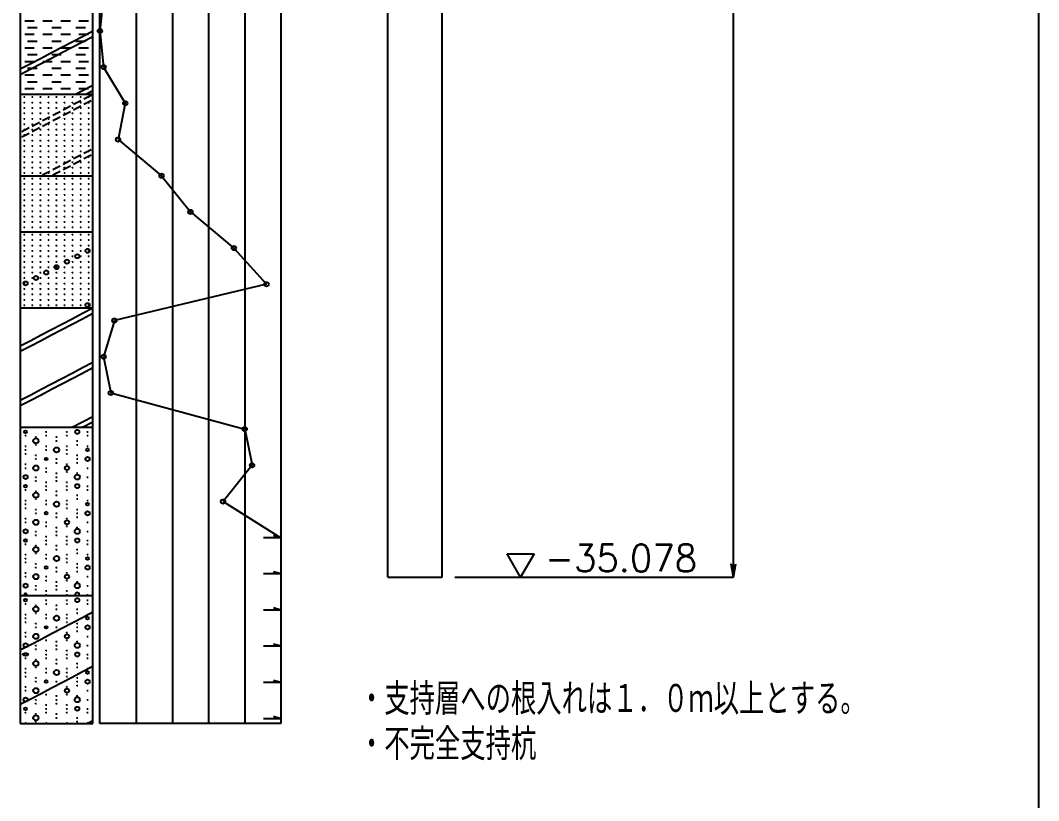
# Model space of a CAD drawing. Extents: x -39050 to 40050, y -28401 to 28401.
# Drawn here: x 28799 to 40050, y -2439 to 6183 of the extents above; entities that cross this region are included whole.
import ezdxf
from ezdxf.enums import TextEntityAlignment as Align

# ---------------------------------------------------------------- set-up
doc = ezdxf.new("R2010")
doc.units = 0
doc.header["$LTSCALE"] = 0.2
doc.header["$MEASUREMENT"] = 0
doc.header["$PDSIZE"] = 1
for name, color, linetype in [('LAYER0003', 7, 'Continuous'), ('LAYER0015', 7, 'Continuous'), ('LAYER0048', 7, 'Continuous'), ('LAYER0051', 7, 'Continuous'), ('LAYER0052', 7, 'Continuous')]:
    doc.layers.add(name, color=color, linetype=linetype)
doc.styles.get("Standard").update_dxf_attribs({"font": 'romans.shx', "width": 0.8, "bigfont": 'bigfont.shx'})

# ---------------------------------------------------------------- blocks, each defined once
blk = doc.blocks.new('GROUP_1')
at = {"layer": 'LAYER0015', "color": 1, "linetype": 'Continuous'}
blk.add_line((40050, 27700), (40050, -27700), dxfattribs=at)
blk = doc.blocks.new('_OPEN30')
at = {"layer": 'LAYER0003', "color": 0, "linetype": 'Continuous'}
for q in [(-0.966, 0.259), (-0.966, -0.259)]:
    blk.add_line((0, 0), q, dxfattribs=at)

msp = doc.modelspace()

# ---------------------------------------------------------------- linework, layer by layer
at = {"layer": 'LAYER0048', "color": 7, "linetype": 'Continuous'}
for p, q in [((32859, 31), (32859, 13831)), ((33459, 31), (33459, 13831)), ((32859, 31), (33459, 31))]:
    msp.add_line(p, q, dxfattribs=at)
at = {"layer": 'LAYER0051', "color": 2, "linetype": 'Continuous'}
for p, q in [((36679, 31), (36679, 13831)), ((33599, 31), (36679, 31))]:
    msp.add_line(p, q, dxfattribs=at)
at = {"layer": 'LAYER0052', "color": 4, "linetype": 'Continuous'}
for p, q in [((28799, 14986), (28799, -1586)), ((29599, -1586), (29599, 14986)), ((29679, -1586), (29679, 14986)), ((31679, 14986), (31679, -1586)), ((28799, -1586), (29599, -1586)), ((31679, -1586), (29679, -1586))]:
    msp.add_line(p, q, dxfattribs=at)
at = {"layer": 'LAYER0052', "color": 2, "linetype": 'Continuous'}
for p, q in [((30079, 14986), (30079, -1586)), ((30479, 14986), (30479, -1586)), ((30879, 14986), (30879, -1586)), ((31279, 14986), (31279, -1586)), ((34179, 288), (34476, 288)), ((34327, 31), (34179, 288)), ((34476, 288), (34327, 31))]:
    msp.add_line(p, q, dxfattribs=at)
at = {"layer": 'LAYER0052', "color": 6, "linetype": 'Continuous'}
for p, q in [((29719, 6466), (29679, 6066)), ((29679, 6066), (29719, 5666)), ((29719, 5666), (29959, 5266)), ((29959, 5266), (29879, 4866)), ((29879, 4866), (30359, 4466)), ((30359, 4466), (30679, 4066)), ((30679, 4066), (31159, 3666)), ((31159, 3666), (31519, 3266)), ((31519, 3266), (29839, 2866)), ((29839, 2866), (29719, 2466)), ((29719, 2466), (29799, 2066)), ((29799, 2066), (31279, 1666)), ((31279, 1666), (31359, 1266)), ((31359, 1266), (31039, 866)), ((31039, 866), (31679, 466)), ((31679, 466), (31487, 466)), ((31679, 466), (31596, 490)), ((31679, 66), (31487, 66)), ((31679, 66), (31596, 90)), ((31679, -334), (31487, -334)), ((31679, -334), (31596, -310)), ((31679, -734), (31487, -734)), ((31679, -734), (31596, -710)), ((31679, -1134), (31596, -1110)), ((31679, -1134), (31487, -1134)), ((31679, -1534), (31487, -1534)), ((31679, -1534), (31596, -1510))]:
    msp.add_line(p, q, dxfattribs=at)
at = {"layer": 'LAYER0052', "color": 7, "linetype": 'Continuous'}
for p, q in [((28847, 6179), (28952, 6179)), ((28880, 6104), (28985, 6104)), ((29047, 6179), (29152, 6179)), ((29147, 6104), (29252, 6104)), ((29247, 6179), (29352, 6179)), ((29414, 6104), (29519, 6104)), ((29447, 6179), (29552, 6179)), ((28847, 6029), (28952, 6029)), ((29047, 6029), (29152, 6029)), ((29247, 6029), (29352, 6029)), ((29371, 5946), (29485, 6006)), ((29447, 6029), (29552, 6029)), ((29485, 6006), (29599, 6066)), ((29485, 5946), (29599, 6006)), ((28847, 5879), (28952, 5879)), ((28880, 5954), (28985, 5954)), ((29047, 5879), (29152, 5879)), ((29142, 5826), (29257, 5886)), ((29147, 5954), (29252, 5954)), ((29247, 5879), (29352, 5879)), ((29257, 5886), (29371, 5946)), ((29257, 5826), (29371, 5886)), ((29371, 5886), (29485, 5946)), ((29414, 5954), (29519, 5954)), ((29447, 5879), (29552, 5879)), ((28880, 5804), (28985, 5804)), ((28914, 5706), (29028, 5766)), ((29028, 5766), (29142, 5826)), ((29028, 5706), (29142, 5766)), ((29142, 5766), (29257, 5826)), ((29147, 5804), (29252, 5804)), ((29414, 5804), (29519, 5804)), ((28799, 5646), (28914, 5706)), ((28799, 5586), (28914, 5646)), ((28847, 5729), (28952, 5729)), ((28880, 5654), (28985, 5654)), ((28914, 5646), (29028, 5706)), ((29047, 5729), (29152, 5729)), ((29147, 5654), (29252, 5654)), ((29247, 5729), (29352, 5729)), ((29414, 5654), (29519, 5654)), ((29447, 5729), (29552, 5729)), ((28847, 5579), (28952, 5579)), ((29047, 5579), (29152, 5579)), ((29247, 5579), (29352, 5579)), ((29447, 5579), (29552, 5579)), ((28847, 5429), (28952, 5429)), ((28880, 5504), (28985, 5504)), ((29047, 5429), (29152, 5429)), ((29147, 5504), (29252, 5504)), ((29247, 5429), (29352, 5429)), ((29409, 5366), (29485, 5406)), ((29414, 5504), (29519, 5504)), ((29447, 5429), (29552, 5429)), ((29485, 5406), (29599, 5466)), ((29523, 5366), (29599, 5406)), ((28799, 5366), (29599, 5366)), ((28838, 5336), (28850, 5336)), ((28844, 5333), (28844, 5339)), ((28927, 5336), (28939, 5336)), ((28933, 5333), (28933, 5339)), ((29016, 5336), (29028, 5336)), ((29022, 5333), (29022, 5339)), ((29105, 5336), (29117, 5336)), ((29111, 5333), (29111, 5339)), ((29193, 5336), (29205, 5336)), ((29199, 5333), (29199, 5339)), ((29282, 5336), (29294, 5336)), ((29288, 5333), (29288, 5339)), ((29371, 5336), (29383, 5336)), ((29377, 5333), (29377, 5339)), ((29388, 5255), (29468, 5297)), ((29460, 5336), (29472, 5336)), ((29466, 5333), (29466, 5339)), ((29502, 5315), (29582, 5357)), ((29502, 5255), (29582, 5297)), ((29549, 5336), (29561, 5336)), ((29555, 5333), (29555, 5339)), ((28838, 5276), (28850, 5276)), ((28838, 5216), (28850, 5216)), ((28844, 5273), (28844, 5279)), ((28844, 5213), (28844, 5219)), ((28927, 5276), (28939, 5276)), ((28927, 5216), (28939, 5216)), ((28933, 5273), (28933, 5279)), ((28933, 5213), (28933, 5219)), ((29016, 5276), (29028, 5276)), ((29016, 5216), (29028, 5216)), ((29022, 5273), (29022, 5279)), ((29022, 5213), (29022, 5219)), ((29105, 5276), (29117, 5276)), ((29105, 5216), (29117, 5216)), ((29111, 5273), (29111, 5279)), ((29111, 5213), (29111, 5219)), ((29159, 5135), (29239, 5177)), ((29193, 5276), (29205, 5276)), ((29193, 5216), (29205, 5216)), ((29199, 5273), (29199, 5279)), ((29199, 5213), (29199, 5219)), ((29274, 5195), (29354, 5237)), ((29274, 5135), (29354, 5177)), ((29282, 5276), (29294, 5276)), ((29282, 5216), (29294, 5216)), ((29288, 5273), (29288, 5279)), ((29288, 5213), (29288, 5219)), ((29371, 5276), (29383, 5276)), ((29371, 5216), (29383, 5216)), ((29377, 5273), (29377, 5279)), ((29377, 5213), (29377, 5219)), ((29388, 5195), (29468, 5237)), ((29460, 5276), (29472, 5276)), ((29460, 5216), (29472, 5216)), ((29466, 5273), (29466, 5279)), ((29466, 5213), (29466, 5219)), ((29549, 5276), (29561, 5276)), ((29549, 5216), (29561, 5216)), ((29555, 5273), (29555, 5279)), ((29555, 5213), (29555, 5219)), ((28838, 5156), (28850, 5156)), ((28838, 5096), (28850, 5096)), ((28844, 5153), (28844, 5159)), ((28844, 5093), (28844, 5099)), ((28927, 5156), (28939, 5156)), ((28927, 5096), (28939, 5096)), ((28933, 5153), (28933, 5159)), ((28933, 5093), (28933, 5099)), ((29016, 5156), (29028, 5156)), ((29016, 5096), (29028, 5096)), ((29022, 5153), (29022, 5159)), ((29022, 5093), (29022, 5099)), ((29045, 5075), (29125, 5117)), ((29105, 5156), (29117, 5156)), ((29105, 5096), (29117, 5096)), ((29111, 5153), (29111, 5159)), ((29111, 5093), (29111, 5099)), ((29159, 5075), (29239, 5117)), ((29193, 5156), (29205, 5156)), ((29193, 5096), (29205, 5096)), ((29199, 5153), (29199, 5159)), ((29199, 5093), (29199, 5099)), ((29282, 5156), (29294, 5156)), ((29282, 5096), (29294, 5096)), ((29288, 5153), (29288, 5159)), ((29288, 5093), (29288, 5099)), ((29371, 5156), (29383, 5156)), ((29371, 5096), (29383, 5096)), ((29377, 5153), (29377, 5159)), ((29377, 5093), (29377, 5099)), ((29460, 5156), (29472, 5156)), ((29460, 5096), (29472, 5096)), ((29466, 5153), (29466, 5159)), ((29466, 5093), (29466, 5099)), ((29549, 5156), (29561, 5156)), ((29549, 5096), (29561, 5096)), ((29555, 5153), (29555, 5159)), ((29555, 5093), (29555, 5099)), ((28817, 4955), (28897, 4997)), ((28838, 5036), (28850, 5036)), ((28838, 4976), (28850, 4976)), ((28844, 5033), (28844, 5039)), ((28844, 4973), (28844, 4979)), ((28927, 5036), (28939, 5036)), ((28927, 4976), (28939, 4976)), ((28931, 5015), (29011, 5057)), ((28931, 4955), (29011, 4997)), ((28933, 5033), (28933, 5039)), ((28933, 4973), (28933, 4979)), ((29016, 5036), (29028, 5036)), ((29016, 4976), (29028, 4976)), ((29022, 5033), (29022, 5039)), ((29022, 4973), (29022, 4979)), ((29045, 5015), (29125, 5057)), ((29105, 5036), (29117, 5036)), ((29105, 4976), (29117, 4976)), ((29111, 5033), (29111, 5039)), ((29111, 4973), (29111, 4979)), ((29193, 5036), (29205, 5036)), ((29193, 4976), (29205, 4976)), ((29199, 5033), (29199, 5039)), ((29199, 4973), (29199, 4979)), ((29282, 5036), (29294, 5036)), ((29282, 4976), (29294, 4976)), ((29288, 5033), (29288, 5039)), ((29288, 4973), (29288, 4979)), ((29371, 5036), (29383, 5036)), ((29371, 4976), (29383, 4976)), ((29377, 5033), (29377, 5039)), ((29377, 4973), (29377, 4979)), ((29460, 5036), (29472, 5036)), ((29460, 4976), (29472, 4976)), ((29466, 5033), (29466, 5039)), ((29466, 4973), (29466, 4979)), ((29549, 5036), (29561, 5036)), ((29549, 4976), (29561, 4976)), ((29555, 5033), (29555, 5039)), ((29555, 4973), (29555, 4979)), ((28817, 4895), (28897, 4937)), ((28838, 4916), (28850, 4916)), ((28838, 4856), (28850, 4856)), ((28844, 4913), (28844, 4919)), ((28844, 4853), (28844, 4859)), ((28927, 4916), (28939, 4916)), ((28927, 4856), (28939, 4856)), ((28933, 4913), (28933, 4919)), ((28933, 4853), (28933, 4859)), ((29016, 4916), (29028, 4916)), ((29016, 4856), (29028, 4856)), ((29022, 4913), (29022, 4919)), ((29022, 4853), (29022, 4859)), ((29105, 4916), (29117, 4916)), ((29105, 4856), (29117, 4856)), ((29111, 4913), (29111, 4919)), ((29111, 4853), (29111, 4859)), ((29193, 4916), (29205, 4916)), ((29193, 4856), (29205, 4856)), ((29199, 4913), (29199, 4919)), ((29199, 4853), (29199, 4859)), ((29282, 4916), (29294, 4916)), ((29282, 4856), (29294, 4856)), ((29288, 4913), (29288, 4919)), ((29288, 4853), (29288, 4859)), ((29371, 4916), (29383, 4916)), ((29371, 4856), (29383, 4856)), ((29377, 4913), (29377, 4919)), ((29377, 4853), (29377, 4859)), ((29460, 4916), (29472, 4916)), ((29460, 4856), (29472, 4856)), ((29466, 4913), (29466, 4919)), ((29466, 4853), (29466, 4859)), ((29549, 4916), (29561, 4916)), ((29549, 4856), (29561, 4856)), ((29555, 4913), (29555, 4919)), ((29555, 4853), (29555, 4859)), ((28838, 4796), (28850, 4796)), ((28838, 4736), (28850, 4736)), ((28844, 4793), (28844, 4799)), ((28844, 4733), (28844, 4739)), ((28927, 4796), (28939, 4796)), ((28927, 4736), (28939, 4736)), ((28933, 4793), (28933, 4799)), ((28933, 4733), (28933, 4739)), ((29016, 4796), (29028, 4796)), ((29016, 4736), (29028, 4736)), ((29022, 4793), (29022, 4799)), ((29022, 4733), (29022, 4739)), ((29105, 4796), (29117, 4796)), ((29105, 4736), (29117, 4736)), ((29111, 4793), (29111, 4799)), ((29111, 4733), (29111, 4739)), ((29193, 4796), (29205, 4796)), ((29193, 4736), (29205, 4736)), ((29199, 4793), (29199, 4799)), ((29199, 4733), (29199, 4739)), ((29282, 4796), (29294, 4796)), ((29282, 4736), (29294, 4736)), ((29288, 4793), (29288, 4799)), ((29288, 4733), (29288, 4739)), ((29371, 4796), (29383, 4796)), ((29371, 4736), (29383, 4736)), ((29377, 4793), (29377, 4799)), ((29377, 4733), (29377, 4739)), ((29460, 4796), (29472, 4796)), ((29460, 4736), (29472, 4736)), ((29466, 4793), (29466, 4799)), ((29466, 4733), (29466, 4739)), ((29502, 4715), (29582, 4757)), ((29549, 4796), (29561, 4796)), ((29549, 4736), (29561, 4736)), ((29555, 4793), (29555, 4799)), ((29555, 4733), (29555, 4739)), ((28838, 4676), (28850, 4676)), ((28838, 4616), (28850, 4616)), ((28844, 4673), (28844, 4679)), ((28844, 4613), (28844, 4619)), ((28927, 4676), (28939, 4676)), ((28927, 4616), (28939, 4616)), ((28933, 4673), (28933, 4679)), ((28933, 4613), (28933, 4619)), ((29016, 4676), (29028, 4676)), ((29016, 4616), (29028, 4616)), ((29022, 4673), (29022, 4679)), ((29022, 4613), (29022, 4619)), ((29105, 4676), (29117, 4676)), ((29105, 4616), (29117, 4616)), ((29111, 4673), (29111, 4679)), ((29111, 4613), (29111, 4619)), ((29193, 4676), (29205, 4676)), ((29193, 4616), (29205, 4616)), ((29199, 4673), (29199, 4679)), ((29199, 4613), (29199, 4619)), ((29274, 4595), (29354, 4637)), ((29282, 4676), (29294, 4676)), ((29282, 4616), (29294, 4616)), ((29288, 4673), (29288, 4679)), ((29288, 4613), (29288, 4619)), ((29371, 4676), (29383, 4676)), ((29371, 4616), (29383, 4616)), ((29377, 4673), (29377, 4679)), ((29377, 4613), (29377, 4619)), ((29388, 4655), (29468, 4697)), ((29388, 4595), (29468, 4637)), ((29460, 4676), (29472, 4676)), ((29460, 4616), (29472, 4616)), ((29466, 4673), (29466, 4679)), ((29466, 4613), (29466, 4619)), ((29502, 4655), (29582, 4697)), ((29549, 4676), (29561, 4676)), ((29549, 4616), (29561, 4616)), ((29555, 4673), (29555, 4679)), ((29555, 4613), (29555, 4619)), ((28838, 4556), (28850, 4556)), ((28844, 4553), (28844, 4559)), ((28927, 4556), (28939, 4556)), ((28933, 4553), (28933, 4559)), ((29016, 4556), (29028, 4556)), ((29022, 4553), (29022, 4559)), ((29045, 4475), (29125, 4517)), ((29105, 4556), (29117, 4556)), ((29111, 4553), (29111, 4559)), ((29159, 4535), (29239, 4577)), ((29159, 4475), (29239, 4517)), ((29193, 4556), (29205, 4556)), ((29199, 4553), (29199, 4559)), ((29274, 4535), (29354, 4577)), ((29282, 4556), (29294, 4556)), ((29288, 4553), (29288, 4559)), ((29371, 4556), (29383, 4556)), ((29377, 4553), (29377, 4559)), ((29460, 4556), (29472, 4556)), ((29466, 4553), (29466, 4559)), ((29549, 4556), (29561, 4556)), ((29555, 4553), (29555, 4559)), ((28799, 4466), (29599, 4466)), ((28838, 4496), (28850, 4496)), ((28838, 4436), (28850, 4436)), ((28844, 4493), (28844, 4499)), ((28844, 4433), (28844, 4439)), ((28927, 4496), (28939, 4496)), ((28927, 4436), (28939, 4436)), ((28933, 4493), (28933, 4499)), ((28933, 4433), (28933, 4439)), ((29016, 4496), (29028, 4496)), ((29016, 4436), (29028, 4436)), ((29022, 4493), (29022, 4499)), ((29022, 4433), (29022, 4439)), ((29105, 4496), (29117, 4496)), ((29105, 4436), (29117, 4436)), ((29111, 4493), (29111, 4499)), ((29111, 4433), (29111, 4439)), ((29193, 4496), (29205, 4496)), ((29193, 4436), (29205, 4436)), ((29199, 4493), (29199, 4499)), ((29199, 4433), (29199, 4439)), ((29282, 4496), (29294, 4496)), ((29282, 4436), (29294, 4436)), ((29288, 4493), (29288, 4499)), ((29288, 4433), (29288, 4439)), ((29371, 4496), (29383, 4496)), ((29371, 4436), (29383, 4436)), ((29377, 4493), (29377, 4499)), ((29377, 4433), (29377, 4439)), ((29460, 4496), (29472, 4496)), ((29460, 4436), (29472, 4436)), ((29466, 4493), (29466, 4499)), ((29466, 4433), (29466, 4439)), ((29549, 4496), (29561, 4496)), ((29549, 4436), (29561, 4436)), ((29555, 4493), (29555, 4499)), ((29555, 4433), (29555, 4439)), ((28838, 4376), (28850, 4376)), ((28838, 4316), (28850, 4316)), ((28844, 4373), (28844, 4379)), ((28844, 4313), (28844, 4319)), ((28927, 4376), (28939, 4376)), ((28927, 4316), (28939, 4316)), ((28933, 4373), (28933, 4379)), ((28933, 4313), (28933, 4319)), ((29016, 4376), (29028, 4376)), ((29016, 4316), (29028, 4316)), ((29022, 4373), (29022, 4379)), ((29022, 4313), (29022, 4319)), ((29105, 4376), (29117, 4376)), ((29105, 4316), (29117, 4316)), ((29111, 4373), (29111, 4379)), ((29111, 4313), (29111, 4319)), ((29193, 4376), (29205, 4376)), ((29193, 4316), (29205, 4316)), ((29199, 4373), (29199, 4379)), ((29199, 4313), (29199, 4319)), ((29282, 4376), (29294, 4376)), ((29282, 4316), (29294, 4316)), ((29288, 4373), (29288, 4379)), ((29288, 4313), (29288, 4319)), ((29371, 4376), (29383, 4376)), ((29371, 4316), (29383, 4316)), ((29377, 4373), (29377, 4379)), ((29377, 4313), (29377, 4319)), ((29460, 4376), (29472, 4376)), ((29460, 4316), (29472, 4316)), ((29466, 4373), (29466, 4379)), ((29466, 4313), (29466, 4319)), ((29549, 4376), (29561, 4376)), ((29549, 4316), (29561, 4316)), ((29555, 4373), (29555, 4379)), ((29555, 4313), (29555, 4319)), ((28838, 4256), (28850, 4256)), ((28838, 4196), (28850, 4196)), ((28844, 4253), (28844, 4259)), ((28844, 4193), (28844, 4199)), ((28927, 4256), (28939, 4256)), ((28927, 4196), (28939, 4196)), ((28933, 4253), (28933, 4259)), ((28933, 4193), (28933, 4199)), ((29016, 4256), (29028, 4256)), ((29016, 4196), (29028, 4196)), ((29022, 4253), (29022, 4259)), ((29022, 4193), (29022, 4199)), ((29105, 4256), (29117, 4256)), ((29105, 4196), (29117, 4196)), ((29111, 4253), (29111, 4259)), ((29111, 4193), (29111, 4199)), ((29193, 4256), (29205, 4256)), ((29193, 4196), (29205, 4196)), ((29199, 4253), (29199, 4259)), ((29199, 4193), (29199, 4199)), ((29282, 4256), (29294, 4256)), ((29282, 4196), (29294, 4196)), ((29288, 4253), (29288, 4259)), ((29288, 4193), (29288, 4199)), ((29371, 4256), (29383, 4256)), ((29371, 4196), (29383, 4196)), ((29377, 4253), (29377, 4259)), ((29377, 4193), (29377, 4199)), ((29460, 4256), (29472, 4256)), ((29460, 4196), (29472, 4196)), ((29466, 4253), (29466, 4259)), ((29466, 4193), (29466, 4199)), ((29549, 4256), (29561, 4256)), ((29549, 4196), (29561, 4196)), ((29555, 4253), (29555, 4259)), ((29555, 4193), (29555, 4199)), ((28838, 4136), (28850, 4136)), ((28838, 4076), (28850, 4076)), ((28844, 4133), (28844, 4139)), ((28844, 4073), (28844, 4079)), ((28927, 4136), (28939, 4136)), ((28927, 4076), (28939, 4076)), ((28933, 4133), (28933, 4139)), ((28933, 4073), (28933, 4079)), ((29016, 4136), (29028, 4136)), ((29016, 4076), (29028, 4076)), ((29022, 4133), (29022, 4139)), ((29022, 4073), (29022, 4079)), ((29105, 4136), (29117, 4136)), ((29105, 4076), (29117, 4076)), ((29111, 4133), (29111, 4139)), ((29111, 4073), (29111, 4079)), ((29193, 4136), (29205, 4136)), ((29193, 4076), (29205, 4076)), ((29199, 4133), (29199, 4139)), ((29199, 4073), (29199, 4079)), ((29282, 4136), (29294, 4136)), ((29282, 4076), (29294, 4076)), ((29288, 4133), (29288, 4139)), ((29288, 4073), (29288, 4079)), ((29371, 4136), (29383, 4136)), ((29371, 4076), (29383, 4076)), ((29377, 4133), (29377, 4139)), ((29377, 4073), (29377, 4079)), ((29460, 4136), (29472, 4136)), ((29460, 4076), (29472, 4076)), ((29466, 4133), (29466, 4139)), ((29466, 4073), (29466, 4079)), ((29549, 4136), (29561, 4136)), ((29549, 4076), (29561, 4076)), ((29555, 4133), (29555, 4139)), ((29555, 4073), (29555, 4079)), ((28838, 4016), (28850, 4016)), ((28838, 3956), (28850, 3956)), ((28844, 4013), (28844, 4019)), ((28844, 3953), (28844, 3959)), ((28927, 4016), (28939, 4016)), ((28927, 3956), (28939, 3956)), ((28933, 4013), (28933, 4019)), ((28933, 3953), (28933, 3959)), ((29016, 4016), (29028, 4016)), ((29016, 3956), (29028, 3956)), ((29022, 4013), (29022, 4019)), ((29022, 3953), (29022, 3959)), ((29105, 4016), (29117, 4016)), ((29105, 3956), (29117, 3956)), ((29111, 4013), (29111, 4019)), ((29111, 3953), (29111, 3959)), ((29193, 4016), (29205, 4016)), ((29193, 3956), (29205, 3956)), ((29199, 4013), (29199, 4019)), ((29199, 3953), (29199, 3959)), ((29282, 4016), (29294, 4016)), ((29282, 3956), (29294, 3956)), ((29288, 4013), (29288, 4019)), ((29288, 3953), (29288, 3959)), ((29371, 4016), (29383, 4016)), ((29371, 3956), (29383, 3956)), ((29377, 4013), (29377, 4019)), ((29377, 3953), (29377, 3959)), ((29460, 4016), (29472, 4016)), ((29460, 3956), (29472, 3956)), ((29466, 4013), (29466, 4019)), ((29466, 3953), (29466, 3959)), ((29549, 4016), (29561, 4016)), ((29549, 3956), (29561, 3956)), ((29555, 4013), (29555, 4019)), ((29555, 3953), (29555, 3959)), ((28799, 3846), (29599, 3846)), ((28838, 3896), (28850, 3896)), ((28844, 3893), (28844, 3899)), ((28927, 3896), (28939, 3896)), ((28933, 3893), (28933, 3899)), ((29016, 3896), (29028, 3896)), ((29022, 3893), (29022, 3899)), ((29105, 3896), (29117, 3896)), ((29111, 3893), (29111, 3899)), ((29193, 3896), (29205, 3896)), ((29199, 3893), (29199, 3899)), ((29282, 3896), (29294, 3896)), ((29288, 3893), (29288, 3899)), ((29371, 3896), (29383, 3896)), ((29377, 3893), (29377, 3899)), ((29460, 3896), (29472, 3896)), ((29466, 3893), (29466, 3899)), ((29549, 3896), (29561, 3896)), ((29555, 3893), (29555, 3899)), ((28838, 3816), (28850, 3816)), ((28838, 3756), (28850, 3756)), ((28844, 3813), (28844, 3819)), ((28844, 3753), (28844, 3759)), ((28927, 3816), (28939, 3816)), ((28927, 3756), (28939, 3756)), ((28933, 3813), (28933, 3819)), ((28933, 3753), (28933, 3759)), ((29016, 3816), (29028, 3816)), ((29016, 3756), (29028, 3756)), ((29022, 3813), (29022, 3819)), ((29022, 3753), (29022, 3759)), ((29105, 3816), (29117, 3816)), ((29105, 3756), (29117, 3756)), ((29111, 3813), (29111, 3819)), ((29111, 3753), (29111, 3759)), ((29193, 3816), (29205, 3816)), ((29193, 3756), (29205, 3756)), ((29199, 3813), (29199, 3819)), ((29199, 3753), (29199, 3759)), ((29282, 3816), (29294, 3816)), ((29282, 3756), (29294, 3756)), ((29288, 3813), (29288, 3819)), ((29288, 3753), (29288, 3759)), ((29371, 3816), (29383, 3816)), ((29371, 3756), (29383, 3756)), ((29377, 3813), (29377, 3819)), ((29377, 3753), (29377, 3759)), ((29460, 3816), (29472, 3816)), ((29460, 3756), (29472, 3756)), ((29466, 3813), (29466, 3819)), ((29466, 3753), (29466, 3759)), ((29549, 3816), (29561, 3816)), ((29549, 3756), (29561, 3756)), ((29555, 3813), (29555, 3819)), ((29555, 3753), (29555, 3759)), ((28838, 3696), (28850, 3696)), ((28838, 3636), (28850, 3636)), ((28844, 3693), (28844, 3699)), ((28844, 3633), (28844, 3639)), ((28927, 3696), (28939, 3696)), ((28927, 3636), (28939, 3636)), ((28933, 3693), (28933, 3699)), ((28933, 3633), (28933, 3639)), ((29016, 3696), (29028, 3696)), ((29016, 3636), (29028, 3636)), ((29022, 3693), (29022, 3699)), ((29022, 3633), (29022, 3639)), ((29105, 3696), (29117, 3696)), ((29105, 3636), (29117, 3636)), ((29111, 3693), (29111, 3699)), ((29111, 3633), (29111, 3639)), ((29193, 3696), (29205, 3696)), ((29193, 3636), (29205, 3636)), ((29199, 3693), (29199, 3699)), ((29199, 3633), (29199, 3639)), ((29282, 3696), (29294, 3696)), ((29282, 3636), (29294, 3636)), ((29288, 3693), (29288, 3699)), ((29288, 3633), (29288, 3639)), ((29371, 3696), (29383, 3696)), ((29371, 3636), (29383, 3636)), ((29377, 3693), (29377, 3699)), ((29377, 3633), (29377, 3639)), ((29460, 3696), (29472, 3696)), ((29460, 3636), (29472, 3636)), ((29466, 3693), (29466, 3699)), ((29466, 3633), (29466, 3639)), ((29549, 3696), (29561, 3696)), ((29549, 3636), (29561, 3636)), ((29555, 3693), (29555, 3699)), ((29555, 3633), (29555, 3639)), ((28838, 3576), (28850, 3576)), ((28838, 3516), (28850, 3516)), ((28844, 3573), (28844, 3579)), ((28844, 3513), (28844, 3519)), ((28927, 3576), (28939, 3576)), ((28927, 3516), (28939, 3516)), ((28933, 3573), (28933, 3579)), ((28933, 3513), (28933, 3519)), ((29016, 3576), (29028, 3576)), ((29016, 3516), (29028, 3516)), ((29022, 3573), (29022, 3579)), ((29022, 3513), (29022, 3519)), ((29105, 3576), (29117, 3576)), ((29105, 3516), (29117, 3516)), ((29111, 3573), (29111, 3579)), ((29111, 3513), (29111, 3519)), ((29193, 3576), (29205, 3576)), ((29193, 3516), (29205, 3516)), ((29199, 3573), (29199, 3579)), ((29199, 3513), (29199, 3519)), ((29282, 3576), (29294, 3576)), ((29282, 3516), (29294, 3516)), ((29288, 3573), (29288, 3579)), ((29288, 3513), (29288, 3519)), ((29371, 3576), (29383, 3576)), ((29371, 3516), (29383, 3516)), ((29377, 3573), (29377, 3579)), ((29377, 3513), (29377, 3519)), ((29460, 3576), (29472, 3576)), ((29460, 3516), (29472, 3516)), ((29466, 3573), (29466, 3579)), ((29466, 3513), (29466, 3519)), ((29549, 3576), (29561, 3576)), ((29549, 3516), (29561, 3516)), ((29555, 3573), (29555, 3579)), ((29555, 3513), (29555, 3519)), ((28838, 3456), (28850, 3456)), ((28838, 3396), (28850, 3396)), ((28844, 3453), (28844, 3459)), ((28844, 3393), (28844, 3399)), ((28927, 3456), (28939, 3456)), ((28927, 3396), (28939, 3396)), ((28933, 3453), (28933, 3459)), ((28933, 3393), (28933, 3399)), ((29016, 3456), (29028, 3456)), ((29016, 3396), (29028, 3396)), ((29022, 3453), (29022, 3459)), ((29022, 3393), (29022, 3399)), ((29105, 3456), (29117, 3456)), ((29105, 3396), (29117, 3396)), ((29111, 3453), (29111, 3459)), ((29111, 3393), (29111, 3399)), ((29193, 3456), (29205, 3456)), ((29193, 3396), (29205, 3396)), ((29199, 3453), (29199, 3459)), ((29199, 3393), (29199, 3399)), ((29282, 3456), (29294, 3456)), ((29282, 3396), (29294, 3396)), ((29288, 3453), (29288, 3459)), ((29288, 3393), (29288, 3399)), ((29371, 3456), (29383, 3456)), ((29371, 3396), (29383, 3396)), ((29377, 3453), (29377, 3459)), ((29377, 3393), (29377, 3399)), ((29460, 3456), (29472, 3456)), ((29460, 3396), (29472, 3396)), ((29466, 3453), (29466, 3459)), ((29466, 3393), (29466, 3399)), ((29549, 3456), (29561, 3456)), ((29549, 3396), (29561, 3396)), ((29555, 3453), (29555, 3459)), ((29555, 3393), (29555, 3399)), ((28838, 3336), (28850, 3336)), ((28838, 3276), (28850, 3276)), ((28844, 3333), (28844, 3339)), ((28844, 3273), (28844, 3279)), ((28927, 3336), (28939, 3336)), ((28927, 3276), (28939, 3276)), ((28933, 3333), (28933, 3339)), ((28933, 3273), (28933, 3279)), ((29016, 3336), (29028, 3336)), ((29016, 3276), (29028, 3276)), ((29022, 3333), (29022, 3339)), ((29022, 3273), (29022, 3279)), ((29105, 3336), (29117, 3336)), ((29105, 3276), (29117, 3276)), ((29111, 3333), (29111, 3339)), ((29111, 3273), (29111, 3279)), ((29193, 3336), (29205, 3336)), ((29193, 3276), (29205, 3276)), ((29199, 3333), (29199, 3339)), ((29199, 3273), (29199, 3279)), ((29282, 3336), (29294, 3336)), ((29282, 3276), (29294, 3276)), ((29288, 3333), (29288, 3339)), ((29288, 3273), (29288, 3279)), ((29371, 3336), (29383, 3336)), ((29371, 3276), (29383, 3276)), ((29377, 3333), (29377, 3339)), ((29377, 3273), (29377, 3279)), ((29460, 3336), (29472, 3336)), ((29460, 3276), (29472, 3276)), ((29466, 3333), (29466, 3339)), ((29466, 3273), (29466, 3279)), ((29549, 3336), (29561, 3336)), ((29549, 3276), (29561, 3276)), ((29555, 3333), (29555, 3339)), ((29555, 3273), (29555, 3279)), ((28838, 3216), (28850, 3216)), ((28838, 3156), (28850, 3156)), ((28844, 3213), (28844, 3219)), ((28844, 3153), (28844, 3159)), ((28927, 3216), (28939, 3216)), ((28927, 3156), (28939, 3156)), ((28933, 3213), (28933, 3219)), ((28933, 3153), (28933, 3159)), ((29016, 3216), (29028, 3216)), ((29016, 3156), (29028, 3156)), ((29022, 3213), (29022, 3219)), ((29022, 3153), (29022, 3159)), ((29105, 3216), (29117, 3216)), ((29105, 3156), (29117, 3156)), ((29111, 3213), (29111, 3219)), ((29111, 3153), (29111, 3159)), ((29193, 3216), (29205, 3216)), ((29193, 3156), (29205, 3156)), ((29199, 3213), (29199, 3219)), ((29199, 3153), (29199, 3159)), ((29282, 3216), (29294, 3216)), ((29282, 3156), (29294, 3156)), ((29288, 3213), (29288, 3219)), ((29288, 3153), (29288, 3159)), ((29371, 3216), (29383, 3216)), ((29371, 3156), (29383, 3156)), ((29377, 3213), (29377, 3219)), ((29377, 3153), (29377, 3159)), ((29460, 3216), (29472, 3216)), ((29460, 3156), (29472, 3156)), ((29466, 3213), (29466, 3219)), ((29466, 3153), (29466, 3159)), ((29549, 3216), (29561, 3216)), ((29549, 3156), (29561, 3156)), ((29555, 3213), (29555, 3219)), ((29555, 3153), (29555, 3159)), ((28838, 3096), (28850, 3096)), ((28844, 3093), (28844, 3099)), ((28844, 3033), (28844, 3039)), ((28927, 3096), (28939, 3096)), ((28933, 3093), (28933, 3099)), ((28933, 3033), (28933, 3039)), ((29016, 3096), (29028, 3096)), ((29022, 3093), (29022, 3099)), ((29022, 3033), (29022, 3039)), ((29105, 3096), (29117, 3096)), ((29111, 3093), (29111, 3099)), ((29111, 3033), (29111, 3039)), ((29193, 3096), (29205, 3096)), ((29199, 3093), (29199, 3099)), ((29199, 3033), (29199, 3039)), ((29282, 3096), (29294, 3096)), ((29288, 3093), (29288, 3099)), ((29288, 3033), (29288, 3039)), ((29371, 3096), (29383, 3096)), ((29377, 3093), (29377, 3099)), ((29377, 3033), (29377, 3039)), ((29460, 3096), (29472, 3096)), ((29466, 3093), (29466, 3099)), ((29466, 3033), (29466, 3039)), ((29549, 3096), (29561, 3096)), ((29555, 3093), (29555, 3099)), ((29555, 3033), (29555, 3039)), ((28799, 3006), (29599, 3006)), ((28838, 3036), (28850, 3036)), ((28927, 3036), (28939, 3036)), ((29016, 3036), (29028, 3036)), ((29105, 3036), (29117, 3036)), ((29193, 3036), (29205, 3036)), ((29282, 3036), (29294, 3036)), ((29371, 3036), (29383, 3036)), ((29371, 2886), (29485, 2946)), ((29460, 3036), (29472, 3036)), ((29485, 2946), (29599, 3006)), ((29485, 2886), (29599, 2946)), ((29549, 3036), (29561, 3036)), ((29142, 2766), (29257, 2826)), ((29257, 2826), (29371, 2886)), ((29257, 2766), (29371, 2826)), ((29371, 2826), (29485, 2886)), ((28914, 2646), (29028, 2706)), ((29028, 2706), (29142, 2766)), ((29028, 2646), (29142, 2706)), ((29142, 2706), (29257, 2766)), ((28799, 2586), (28914, 2646)), ((28914, 2586), (29028, 2646)), ((28799, 2526), (28914, 2586)), ((29485, 2346), (29599, 2406)), ((29257, 2226), (29371, 2286)), ((29371, 2286), (29485, 2346)), ((29371, 2226), (29485, 2286)), ((29485, 2286), (29599, 2346)), ((29028, 2106), (29142, 2166)), ((29142, 2166), (29257, 2226)), ((29142, 2106), (29257, 2166)), ((29257, 2166), (29371, 2226)), ((28799, 1986), (28914, 2046)), ((28914, 2046), (29028, 2106)), ((28914, 1986), (29028, 2046)), ((29028, 2046), (29142, 2106)), ((28799, 1926), (28914, 1986)), ((29485, 1746), (29599, 1806)), ((29371, 1686), (29485, 1746)), ((29485, 1686), (29599, 1746)), ((28799, 1686), (29599, 1686)), ((28851, 1594), (28863, 1594)), ((28857, 1591), (28857, 1597)), ((28965, 1579), (28977, 1579)), ((28971, 1576), (28971, 1582)), ((29079, 1636), (29091, 1636)), ((29079, 1594), (29091, 1594)), ((29085, 1633), (29085, 1639)), ((29085, 1591), (29085, 1597)), ((29193, 1579), (29205, 1579)), ((29199, 1576), (29199, 1582)), ((29308, 1636), (29320, 1636)), ((29308, 1594), (29320, 1594)), ((29314, 1633), (29314, 1639)), ((29314, 1591), (29314, 1597)), ((29536, 1636), (29548, 1636)), ((29536, 1594), (29548, 1594)), ((29542, 1633), (29542, 1639)), ((29542, 1591), (29542, 1597)), ((28851, 1479), (28863, 1479)), ((28857, 1476), (28857, 1482)), ((28965, 1494), (28977, 1494)), ((28971, 1491), (28971, 1497)), ((29079, 1479), (29091, 1479)), ((29085, 1476), (29085, 1482)), ((29193, 1536), (29205, 1536)), ((29199, 1533), (29199, 1539)), ((29308, 1479), (29320, 1479)), ((29314, 1476), (29314, 1482)), ((29422, 1536), (29434, 1536)), ((29422, 1494), (29434, 1494)), ((29428, 1533), (29428, 1539)), ((29428, 1491), (29428, 1497)), ((29536, 1479), (29548, 1479)), ((29542, 1476), (29542, 1482)), ((28851, 1436), (28863, 1436)), ((28851, 1394), (28863, 1394)), ((28857, 1433), (28857, 1439)), ((28857, 1391), (28857, 1397)), ((28965, 1379), (28977, 1379)), ((28971, 1376), (28971, 1382)), ((29079, 1436), (29091, 1436)), ((29085, 1433), (29085, 1439)), ((29308, 1436), (29320, 1436)), ((29308, 1394), (29320, 1394)), ((29314, 1433), (29314, 1439)), ((29314, 1391), (29314, 1397)), ((29422, 1379), (29434, 1379)), ((29428, 1376), (29428, 1382)), ((28851, 1279), (28863, 1279)), ((28857, 1276), (28857, 1282)), ((28857, 1233), (28857, 1239)), ((28965, 1336), (28977, 1336)), ((28971, 1333), (28971, 1339)), ((29085, 1233), (29085, 1239)), ((29193, 1336), (29205, 1336)), ((29193, 1294), (29205, 1294)), ((29199, 1333), (29199, 1339)), ((29199, 1291), (29199, 1297)), ((29308, 1279), (29320, 1279)), ((29314, 1276), (29314, 1282)), ((29422, 1336), (29434, 1336)), ((29422, 1294), (29434, 1294)), ((29428, 1333), (29428, 1339)), ((29428, 1291), (29428, 1297)), ((29542, 1233), (29542, 1239)), ((28851, 1236), (28863, 1236)), ((28965, 1136), (28977, 1136)), ((28971, 1133), (28971, 1139)), ((29079, 1236), (29091, 1236)), ((29079, 1194), (29091, 1194)), ((29085, 1191), (29085, 1197)), ((29193, 1179), (29205, 1179)), ((29193, 1136), (29205, 1136)), ((29199, 1176), (29199, 1182)), ((29199, 1133), (29199, 1139)), ((29308, 1194), (29320, 1194)), ((29314, 1191), (29314, 1197)), ((29422, 1179), (29434, 1179)), ((29428, 1176), (29428, 1182)), ((29536, 1236), (29548, 1236)), ((29536, 1136), (29548, 1136)), ((29542, 1133), (29542, 1139)), ((28965, 1094), (28977, 1094)), ((28971, 1091), (28971, 1097)), ((29079, 1079), (29091, 1079)), ((29079, 1036), (29091, 1036)), ((29085, 1076), (29085, 1082)), ((29085, 1033), (29085, 1039)), ((29193, 1094), (29205, 1094)), ((29199, 1091), (29199, 1097)), ((29308, 1079), (29320, 1079)), ((29308, 1036), (29320, 1036)), ((29314, 1076), (29314, 1082)), ((29314, 1033), (29314, 1039)), ((29536, 1036), (29548, 1036)), ((29542, 1033), (29542, 1039)), ((28851, 994), (28863, 994)), ((28857, 991), (28857, 997)), ((28965, 979), (28977, 979)), ((28971, 976), (28971, 982)), ((29079, 994), (29091, 994)), ((29085, 991), (29085, 997)), ((29193, 979), (29205, 979)), ((29193, 936), (29205, 936)), ((29199, 976), (29199, 982)), ((29199, 933), (29199, 939)), ((29308, 994), (29320, 994)), ((29314, 991), (29314, 997)), ((29422, 936), (29434, 936)), ((29428, 933), (29428, 939)), ((29536, 994), (29548, 994)), ((29542, 991), (29542, 997)), ((28851, 879), (28863, 879)), ((28851, 836), (28863, 836)), ((28851, 794), (28863, 794)), ((28857, 876), (28857, 882)), ((28857, 833), (28857, 839)), ((28857, 791), (28857, 797)), ((28965, 894), (28977, 894)), ((28971, 891), (28971, 897)), ((29079, 879), (29091, 879)), ((29079, 836), (29091, 836)), ((29085, 876), (29085, 882)), ((29085, 833), (29085, 839)), ((29308, 879), (29320, 879)), ((29308, 836), (29320, 836)), ((29308, 794), (29320, 794)), ((29314, 876), (29314, 882)), ((29314, 833), (29314, 839)), ((29314, 791), (29314, 797)), ((29422, 894), (29434, 894)), ((29428, 891), (29428, 897)), ((29536, 879), (29548, 879)), ((29542, 876), (29542, 882)), ((28851, 679), (28863, 679)), ((28857, 676), (28857, 682)), ((28965, 779), (28977, 779)), ((28965, 736), (28977, 736)), ((28971, 776), (28971, 782)), ((28971, 733), (28971, 739)), ((29193, 736), (29205, 736)), ((29193, 694), (29205, 694)), ((29199, 733), (29199, 739)), ((29199, 691), (29199, 697)), ((29308, 679), (29320, 679)), ((29314, 676), (29314, 682)), ((29422, 779), (29434, 779)), ((29422, 736), (29434, 736)), ((29422, 694), (29434, 694)), ((29428, 776), (29428, 782)), ((29428, 733), (29428, 739)), ((29428, 691), (29428, 697)), ((28851, 636), (28863, 636)), ((28857, 633), (28857, 639)), ((29079, 636), (29091, 636)), ((29079, 594), (29091, 594)), ((29085, 633), (29085, 639)), ((29085, 591), (29085, 597)), ((29193, 579), (29205, 579)), ((29199, 576), (29199, 582)), ((29308, 594), (29320, 594)), ((29314, 591), (29314, 597)), ((29422, 579), (29434, 579)), ((29428, 576), (29428, 582)), ((29536, 636), (29548, 636)), ((29542, 633), (29542, 639)), ((28965, 536), (28977, 536)), ((28965, 494), (28977, 494)), ((28971, 533), (28971, 539)), ((28971, 491), (28971, 497)), ((29079, 479), (29091, 479)), ((29085, 476), (29085, 482)), ((29193, 536), (29205, 536)), ((29193, 494), (29205, 494)), ((29199, 533), (29199, 539)), ((29199, 491), (29199, 497)), ((29308, 479), (29320, 479)), ((29314, 476), (29314, 482)), ((29536, 536), (29548, 536)), ((29542, 533), (29542, 539)), ((28851, 394), (28863, 394)), ((28857, 391), (28857, 397)), ((28965, 379), (28977, 379)), ((28971, 376), (28971, 382)), ((29079, 436), (29091, 436)), ((29079, 394), (29091, 394)), ((29085, 433), (29085, 439)), ((29085, 391), (29085, 397)), ((29193, 379), (29205, 379)), ((29199, 376), (29199, 382)), ((29199, 333), (29199, 339)), ((29308, 436), (29320, 436)), ((29308, 394), (29320, 394)), ((29314, 433), (29314, 439)), ((29314, 391), (29314, 397)), ((29428, 333), (29428, 339)), ((29536, 436), (29548, 436)), ((29536, 394), (29548, 394)), ((29542, 433), (29542, 439)), ((29542, 391), (29542, 397)), ((28851, 279), (28863, 279)), ((28851, 236), (28863, 236)), ((28857, 276), (28857, 282)), ((28857, 233), (28857, 239)), ((28965, 294), (28977, 294)), ((28971, 291), (28971, 297)), ((29079, 279), (29091, 279)), ((29079, 236), (29091, 236)), ((29085, 276), (29085, 282)), ((29085, 233), (29085, 239)), ((29193, 336), (29205, 336)), ((29308, 279), (29320, 279)), ((29308, 236), (29320, 236)), ((29314, 276), (29314, 282)), ((29314, 233), (29314, 239)), ((29422, 336), (29434, 336)), ((29422, 294), (29434, 294)), ((29428, 291), (29428, 297)), ((29536, 279), (29548, 279)), ((29542, 276), (29542, 282)), ((28851, 194), (28863, 194)), ((28857, 191), (28857, 197)), ((28965, 179), (28977, 179)), ((28965, 136), (28977, 136)), ((28971, 176), (28971, 182)), ((28971, 133), (28971, 139)), ((29193, 136), (29205, 136)), ((29199, 133), (29199, 139)), ((29308, 194), (29320, 194)), ((29314, 191), (29314, 197)), ((29422, 179), (29434, 179)), ((29422, 136), (29434, 136)), ((29428, 176), (29428, 182)), ((29428, 133), (29428, 139)), ((28851, 79), (28863, 79)), ((28851, 36), (28863, 36)), ((28857, 76), (28857, 82)), ((28857, 33), (28857, 39)), ((29079, 36), (29091, 36)), ((29085, 33), (29085, 39)), ((29193, 94), (29205, 94)), ((29199, 91), (29199, 97)), ((29308, 79), (29320, 79)), ((29314, 76), (29314, 82)), ((29422, 94), (29434, 94)), ((29428, 91), (29428, 97)), ((29536, 36), (29548, 36)), ((29542, 33), (29542, 39)), ((28965, -64), (28977, -64)), ((28965, -106), (28977, -106)), ((28971, -67), (28971, -61)), ((28971, -109), (28971, -103)), ((29079, -6), (29091, -6)), ((29085, -9), (29085, -3)), ((29193, -21), (29205, -21)), ((29193, -64), (29205, -64)), ((29193, -106), (29205, -106)), ((29199, -24), (29199, -18)), ((29199, -67), (29199, -61)), ((29199, -109), (29199, -103)), ((29308, -6), (29320, -6)), ((29314, -9), (29314, -3)), ((29422, -21), (29434, -21)), ((29428, -24), (29428, -18)), ((29536, -64), (29548, -64)), ((29542, -67), (29542, -61)), ((28799, -174), (29599, -174)), ((29079, -121), (29091, -121)), ((29079, -164), (29091, -164)), ((29079, -224), (29091, -224)), ((29085, -124), (29085, -118)), ((29085, -167), (29085, -161)), ((29085, -227), (29085, -221)), ((29308, -121), (29320, -121)), ((29308, -164), (29320, -164)), ((29308, -224), (29320, -224)), ((29314, -124), (29314, -118)), ((29314, -167), (29314, -161)), ((29314, -227), (29314, -221)), ((29536, -164), (29548, -164)), ((29536, -224), (29548, -224)), ((29542, -167), (29542, -161)), ((29542, -227), (29542, -221)), ((28851, -266), (28863, -266)), ((28857, -269), (28857, -263)), ((28965, -281), (28977, -281)), ((28971, -284), (28971, -278)), ((29079, -266), (29091, -266)), ((29085, -269), (29085, -263)), ((29193, -281), (29205, -281)), ((29193, -324), (29205, -324)), ((29199, -284), (29199, -278)), ((29199, -327), (29199, -321)), ((29308, -266), (29320, -266)), ((29314, -269), (29314, -263)), ((29422, -324), (29434, -324)), ((29428, -327), (29428, -321)), ((29536, -266), (29548, -266)), ((29542, -269), (29542, -263)), ((28851, -381), (28863, -381)), ((28851, -424), (28863, -424)), ((28857, -384), (28857, -378)), ((28857, -427), (28857, -421)), ((28965, -366), (28977, -366)), ((28971, -369), (28971, -363)), ((29079, -381), (29091, -381)), ((29079, -424), (29091, -424)), ((29085, -384), (29085, -378)), ((29085, -427), (29085, -421)), ((29308, -381), (29320, -381)), ((29308, -424), (29320, -424)), ((29314, -384), (29314, -378)), ((29314, -427), (29314, -421)), ((29371, -474), (29485, -414)), ((29422, -366), (29434, -366)), ((29428, -369), (29428, -363)), ((29485, -414), (29599, -354)), ((29536, -381), (29548, -381)), ((29542, -384), (29542, -378)), ((28851, -466), (28863, -466)), ((28857, -469), (28857, -463)), ((28965, -481), (28977, -481)), ((28965, -524), (28977, -524)), ((28971, -484), (28971, -478)), ((28971, -527), (28971, -521)), ((29142, -594), (29257, -534)), ((29193, -524), (29205, -524)), ((29199, -527), (29199, -521)), ((29257, -534), (29371, -474)), ((29308, -466), (29320, -466)), ((29314, -469), (29314, -463)), ((29422, -481), (29434, -481)), ((29422, -524), (29434, -524)), ((29428, -484), (29428, -478)), ((29428, -527), (29428, -521)), ((28851, -581), (28863, -581)), ((28851, -624), (28863, -624)), ((28857, -584), (28857, -578)), ((28857, -627), (28857, -621)), ((28914, -714), (29028, -654)), ((29028, -654), (29142, -594)), ((29079, -624), (29091, -624)), ((29079, -666), (29091, -666)), ((29085, -627), (29085, -621)), ((29085, -669), (29085, -663)), ((29193, -566), (29205, -566)), ((29199, -569), (29199, -563)), ((29308, -581), (29320, -581)), ((29308, -666), (29320, -666)), ((29314, -584), (29314, -578)), ((29314, -669), (29314, -663)), ((29422, -566), (29434, -566)), ((29428, -569), (29428, -563)), ((29536, -624), (29548, -624)), ((29542, -627), (29542, -621)), ((28799, -774), (28914, -714)), ((28965, -724), (28977, -724)), ((28965, -766), (28977, -766)), ((28971, -727), (28971, -721)), ((28971, -769), (28971, -763)), ((29079, -781), (29091, -781)), ((29085, -784), (29085, -778)), ((29193, -681), (29205, -681)), ((29193, -724), (29205, -724)), ((29193, -766), (29205, -766)), ((29199, -684), (29199, -678)), ((29199, -727), (29199, -721)), ((29199, -769), (29199, -763)), ((29308, -781), (29320, -781)), ((29314, -784), (29314, -778)), ((29422, -681), (29434, -681)), ((29428, -684), (29428, -678)), ((29536, -724), (29548, -724)), ((29542, -727), (29542, -721)), ((28851, -866), (28863, -866)), ((28857, -869), (28857, -863)), ((28965, -881), (28977, -881)), ((28971, -884), (28971, -878)), ((29079, -824), (29091, -824)), ((29079, -866), (29091, -866)), ((29085, -827), (29085, -821)), ((29085, -869), (29085, -863)), ((29193, -881), (29205, -881)), ((29199, -884), (29199, -878)), ((29308, -824), (29320, -824)), ((29308, -866), (29320, -866)), ((29314, -827), (29314, -821)), ((29314, -869), (29314, -863)), ((29536, -824), (29548, -824)), ((29536, -866), (29548, -866)), ((29542, -827), (29542, -821)), ((29542, -869), (29542, -863)), ((28851, -981), (28863, -981)), ((28857, -984), (28857, -978)), ((28965, -966), (28977, -966)), ((28971, -969), (28971, -963)), ((29079, -981), (29091, -981)), ((29085, -984), (29085, -978)), ((29193, -924), (29205, -924)), ((29199, -927), (29199, -921)), ((29308, -981), (29320, -981)), ((29314, -984), (29314, -978)), ((29422, -924), (29434, -924)), ((29422, -966), (29434, -966)), ((29428, -927), (29428, -921)), ((29428, -969), (29428, -963)), ((29485, -1014), (29599, -954)), ((29536, -981), (29548, -981)), ((29542, -984), (29542, -978)), ((28851, -1024), (28863, -1024)), ((28851, -1066), (28863, -1066)), ((28857, -1027), (28857, -1021)), ((28857, -1069), (28857, -1063)), ((28965, -1081), (28977, -1081)), ((28965, -1124), (28977, -1124)), ((28971, -1084), (28971, -1078)), ((28971, -1127), (28971, -1121)), ((29079, -1024), (29091, -1024)), ((29085, -1027), (29085, -1021)), ((29193, -1124), (29205, -1124)), ((29199, -1127), (29199, -1121)), ((29257, -1134), (29371, -1074)), ((29308, -1024), (29320, -1024)), ((29308, -1066), (29320, -1066)), ((29314, -1027), (29314, -1021)), ((29314, -1069), (29314, -1063)), ((29371, -1074), (29485, -1014)), ((29422, -1081), (29434, -1081)), ((29422, -1124), (29434, -1124)), ((29428, -1084), (29428, -1078)), ((29428, -1127), (29428, -1121)), ((28851, -1181), (28863, -1181)), ((28851, -1224), (28863, -1224)), ((28857, -1184), (28857, -1178)), ((28857, -1227), (28857, -1221)), ((29028, -1254), (29142, -1194)), ((29079, -1224), (29091, -1224)), ((29085, -1227), (29085, -1221)), ((29142, -1194), (29257, -1134)), ((29193, -1166), (29205, -1166)), ((29199, -1169), (29199, -1163)), ((29308, -1181), (29320, -1181)), ((29314, -1184), (29314, -1178)), ((29422, -1166), (29434, -1166)), ((29428, -1169), (29428, -1163)), ((29536, -1224), (29548, -1224)), ((29542, -1227), (29542, -1221)), ((28799, -1374), (28914, -1314)), ((28914, -1314), (29028, -1254)), ((28965, -1324), (28977, -1324)), ((28971, -1327), (28971, -1321)), ((29079, -1266), (29091, -1266)), ((29085, -1269), (29085, -1263)), ((29193, -1281), (29205, -1281)), ((29193, -1324), (29205, -1324)), ((29199, -1284), (29199, -1278)), ((29199, -1327), (29199, -1321)), ((29308, -1266), (29320, -1266)), ((29314, -1269), (29314, -1263)), ((29422, -1281), (29434, -1281)), ((29428, -1284), (29428, -1278)), ((29536, -1324), (29548, -1324)), ((29542, -1327), (29542, -1321)), ((28965, -1366), (28977, -1366)), ((28971, -1369), (28971, -1363)), ((29079, -1381), (29091, -1381)), ((29079, -1424), (29091, -1424)), ((29085, -1384), (29085, -1378)), ((29085, -1427), (29085, -1421)), ((29193, -1366), (29205, -1366)), ((29199, -1369), (29199, -1363)), ((29308, -1381), (29320, -1381)), ((29308, -1424), (29320, -1424)), ((29314, -1384), (29314, -1378)), ((29314, -1427), (29314, -1421)), ((29536, -1424), (29548, -1424)), ((29542, -1427), (29542, -1421)), ((28851, -1466), (28863, -1466)), ((28857, -1469), (28857, -1463)), ((28965, -1481), (28977, -1481)), ((28965, -1566), (28977, -1566)), ((28971, -1484), (28971, -1478)), ((28971, -1569), (28971, -1563)), ((29079, -1466), (29091, -1466)), ((29085, -1469), (29085, -1463)), ((29193, -1481), (29205, -1481)), ((29193, -1524), (29205, -1524)), ((29199, -1484), (29199, -1478)), ((29199, -1527), (29199, -1521)), ((29308, -1466), (29320, -1466)), ((29314, -1469), (29314, -1463)), ((29422, -1524), (29434, -1524)), ((29422, -1566), (29434, -1566)), ((29428, -1527), (29428, -1521)), ((29428, -1569), (29428, -1563)), ((29536, -1466), (29548, -1466)), ((29538, -1586), (29599, -1554)), ((29542, -1469), (29542, -1463)), ((28851, -1581), (28863, -1581)), ((28857, -1584), (28857, -1578)), ((29079, -1581), (29091, -1581)), ((29085, -1584), (29085, -1578)), ((29308, -1581), (29320, -1581)), ((29314, -1584), (29314, -1578)), ((29536, -1581), (29548, -1581)), ((29542, -1584), (29542, -1578))]:
    msp.add_line(p, q, dxfattribs=at)
at = {"layer": 'LAYER0052', "color": 6, "linetype": 'Continuous'}
for centre in [(29679, 6066), (29719, 5666), (29959, 5266), (29879, 4866), (30359, 4466), (30679, 4066), (31159, 3666), (31519, 3266), (29839, 2866), (29719, 2466), (29799, 2066), (31279, 1666), (31359, 1266), (31039, 866)]:
    msp.add_circle(centre, 24, dxfattribs=at)
at = {"layer": 'LAYER0052', "color": 7, "linetype": 'Continuous'}
for centre, radius in [((29542, 3636), 22.9), ((29314, 3516), 22.9), ((29428, 3576), 22.9), ((29085, 3396), 22.9), ((29199, 3456), 22.9), ((28857, 3276), 22.9), ((28971, 3336), 22.9), ((29542, 3036), 22.9), ((28857, 1636), 14.3), ((29428, 1636), 22.9), ((28971, 1536), 28.6), ((29199, 1436), 28.6), ((29085, 1336), 14.3), ((29542, 1336), 22.9), ((29542, 1436), 14.3), ((28971, 1236), 28.6), ((29314, 1236), 22.9), ((28857, 1136), 22.9), ((29428, 1136), 28.6), ((28857, 1036), 16.1), ((29428, 1036), 22.9), ((28971, 936), 28.6), ((29199, 836), 28.6), ((29542, 836), 14.3), ((29085, 736), 14.3), ((29542, 736), 22.9), ((28971, 636), 28.6), ((29314, 636), 22.9), ((29428, 536), 28.6), ((28857, 536), 22.9), ((28857, 436), 14.3), ((29428, 436), 22.9), ((28971, 336), 28.6), ((29199, 236), 28.6), ((29542, 236), 14.3), ((29085, 136), 14.3), ((29542, 136), 22.9), ((28971, 36), 28.6), ((29314, 36), 22.9), ((28857, -64), 22.9), ((29428, -64), 28.6), ((28857, -224), 14.3), ((29428, -224), 22.9), ((28971, -324), 28.6), ((29199, -424), 28.6), ((29542, -424), 14.3), ((29085, -524), 14.3), ((29542, -524), 22.9), ((28971, -624), 28.6), ((29314, -624), 22.9), ((28857, -724), 22.9), ((29428, -724), 28.6), ((28857, -824), 14.3), ((28971, -924), 28.6), ((29428, -824), 22.9), ((29199, -1024), 28.6), ((29542, -1024), 14.3), ((29085, -1124), 14.3), ((29542, -1124), 22.9), ((28971, -1224), 28.6), ((29314, -1224), 22.9), ((28857, -1324), 22.9), ((29428, -1324), 28.6), ((28857, -1424), 14.3), ((29428, -1424), 22.9), ((28971, -1524), 28.6)]:
    msp.add_circle(centre, radius, dxfattribs=at)
for centre, radius, start, end in [((28857, -164), 14.3, 315.573, 584.427), ((29428, -164), 22.9, 334.0555, 565.9445)]:
    msp.add_arc(centre, radius, start, end, dxfattribs=at)
msp.add_ellipse((28857, -824), major_axis=(28.6, 0), ratio=0.5, dxfattribs=at)
for p in [(29371, 1686), (29485, 1686)]:
    msp.add_point(p, dxfattribs=at)

# ---------------------------------------------------------------- block references
at = {"linetype": 'Continuous'}
msp.add_blockref('GROUP_1', (0, 0), dxfattribs=at)
at = {"layer": 'LAYER0051', "color": 2, "linetype": 'Continuous', "xscale": 152.9320366217507, "yscale": 100.638761774139, "rotation": 270}
msp.add_blockref('_OPEN30', (36679, 31), dxfattribs=at)

# ---------------------------------------------------------------- texts
at = {"layer": 'LAYER0052', "color": 6, "width": 0.884211}
msp.add_text('-35.078', height=300, dxfattribs=at).set_placement((34596, 91), (36276, 91), align=Align.FIT)
at = {"layer": 'LAYER0052', "color": 6}
for s, width, p, p2 in [('・支持層への根入れは１．０ｍ以上とする。', 0.691643, (32540, -1492), (38140, -1492)), ('・不完全支持杭', 0.688525, (32540, -1992), (34500, -1992))]:
    msp.add_text(s, height=350, rotation=360, dxfattribs=dict(at, width=width)).set_placement(p, p2, align=Align.FIT)

doc.saveas('drawing.dxf')
